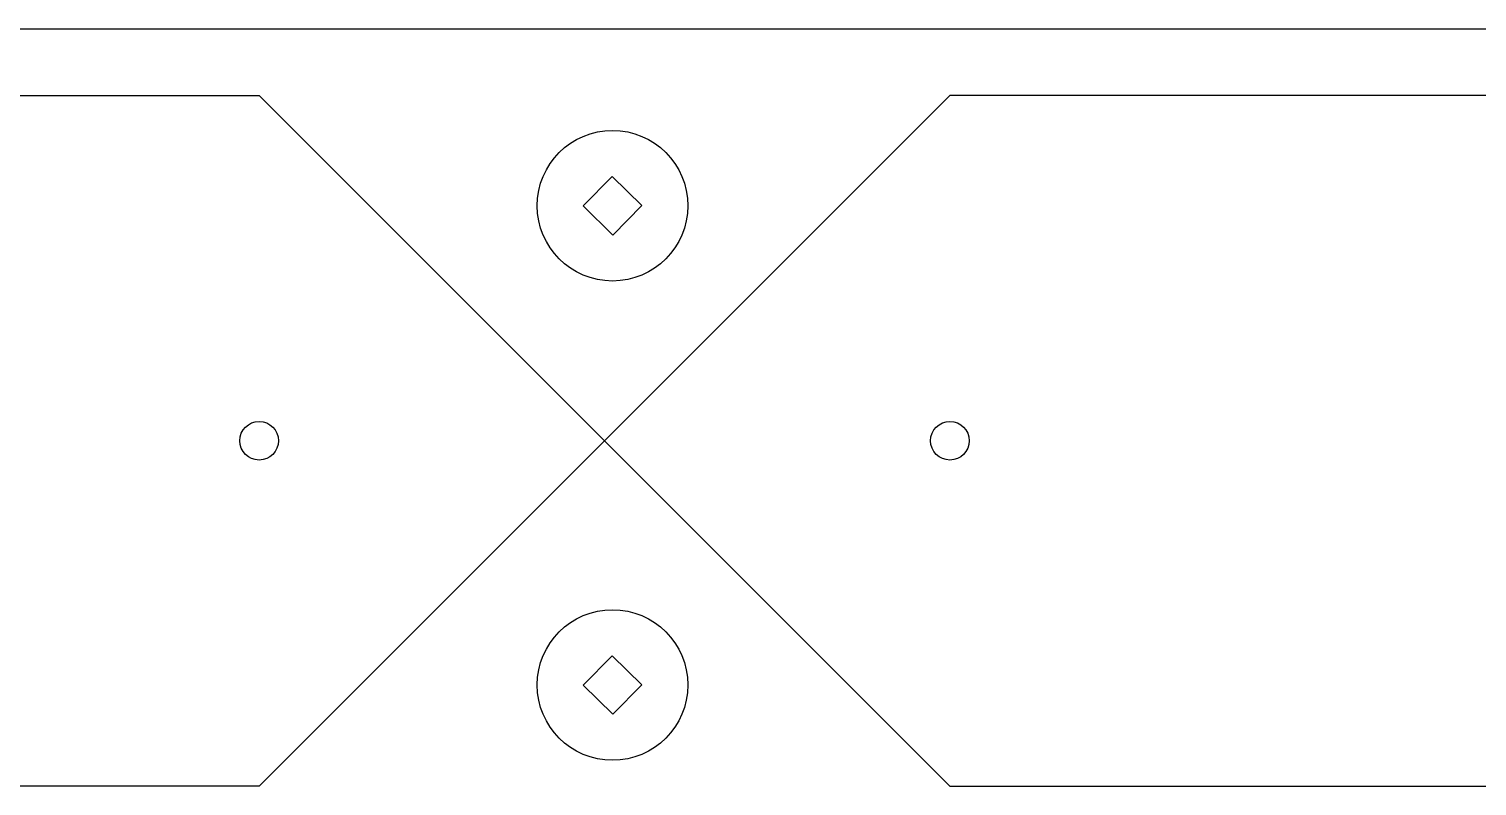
# Model space of a CAD drawing. Extents: x -681 to -116, y -32 to 76.
# Drawn here: x -579.5 to -474.6, y 21.6 to 76.4 of the extents above; entities that cross this region are included whole.
import ezdxf

# ---------------------------------------------------------------- set-up
doc = ezdxf.new("R2010")
doc.units = 0
doc.layers.add('DEFAULT', color=7, linetype='CONTINUOUS')

msp = doc.modelspace()

# ---------------------------------------------------------------- linework, layer by layer
at = {"layer": 'DEFAULT'}
for p, q in [((-116.13, 76.38), (-681.13, 76.38)), ((-652.79, 71.58), (-562.79, 71.58)), ((-562.79, 71.58), (-537.79, 46.58)), ((-512.79, 71.58), (-537.79, 46.58)), ((-422.79, 71.58), (-512.79, 71.58)), ((-537.23, 65.71), (-539.34, 63.57)), ((-535.09, 63.61), (-537.23, 65.71)), ((-539.34, 63.57), (-537.2, 61.47)), ((-537.2, 61.47), (-535.09, 63.61)), ((-537.79, 46.58), (-562.79, 21.58)), ((-537.79, 46.58), (-512.79, 21.58)), ((-537.23, 31.02), (-539.34, 28.88)), ((-535.09, 28.92), (-537.23, 31.02)), ((-539.34, 28.88), (-537.2, 26.78)), ((-537.2, 26.78), (-535.09, 28.92)), ((-562.79, 21.58), (-652.79, 21.58)), ((-512.79, 21.58), (-422.79, 21.58))]:
    msp.add_line(p, q, dxfattribs=at)
for centre, radius in [((-537.21, 63.59), 5.45), ((-562.79, 46.58), 1.4), ((-512.79, 46.58), 1.4), ((-537.21, 28.9), 5.45)]:
    msp.add_circle(centre, radius, dxfattribs=at)

doc.saveas('drawing.dxf')
